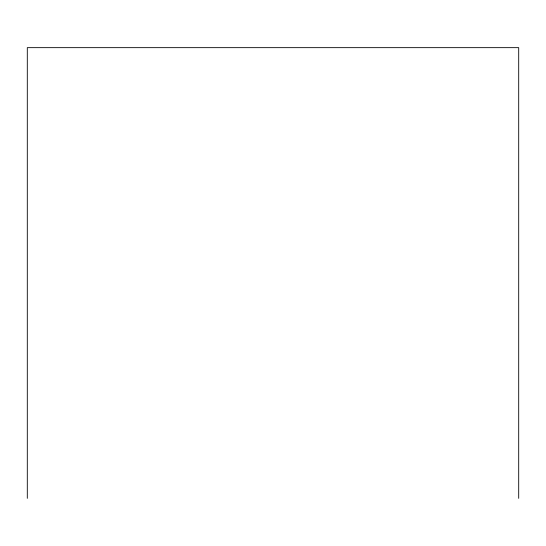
<?xml version="1.0" encoding="UTF-8"?>
<svg xmlns="http://www.w3.org/2000/svg" width="546" height="546" viewBox="0 0 546 546"><rect width="100%" height="100%" fill="white"/><g stroke="black" fill="none" stroke-linecap="round" stroke-linejoin="round"><path stroke-width="0.82" d="M518.7 498.348L518.7 47.652L27.3 47.652L27.3 498.348"/></g></svg>
